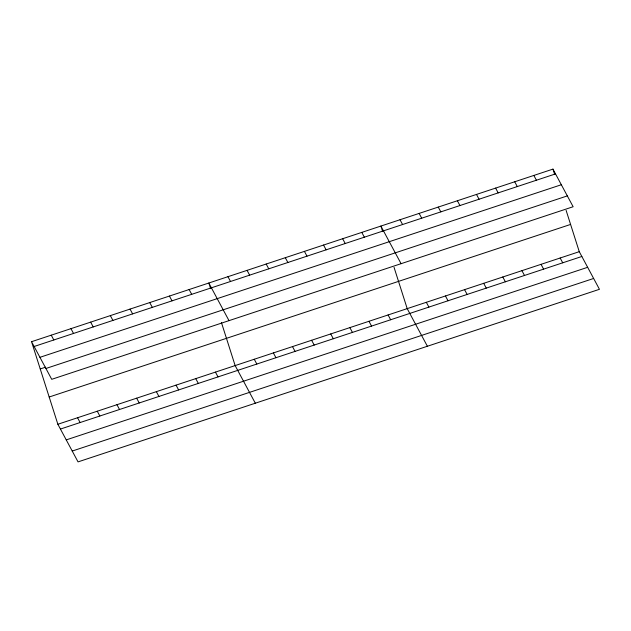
<?xml version="1.0" encoding="UTF-8"?>
<svg xmlns="http://www.w3.org/2000/svg" width="631" height="631" viewBox="0 0 631 631"><rect width="100%" height="100%" fill="white"/><g stroke="black" fill="none" stroke-linecap="round" stroke-linejoin="round"><path stroke-width="0.95" d="M31.55 341.694L552.961 169.116L573.137 206.739L51.726 379.318L31.55 341.694L57.863 424.261L78.039 461.884L599.45 289.306L579.274 251.682L566.117 210.399M34.121 346.49L555.532 173.904M39.927 357.32L561.345 184.741M40.234 368.946L45.606 367.163M45.913 368.488L567.324 195.902M49.179 397.017L570.59 224.431M57.863 424.261L579.274 251.682M60.434 429.056L581.845 256.478M66.239 439.894L587.658 267.307M72.226 451.055L593.645 278.468M533.842 175.442L536.413 180.237M560.154 258.008L562.726 262.804M514.722 181.767L517.294 186.563M541.043 264.334L543.606 269.129M495.611 188.101L498.174 192.889M521.924 270.667L524.495 275.463M476.492 194.427L479.063 199.222M502.804 276.993L505.376 281.789M457.372 200.753L459.944 205.548M483.685 283.319L486.256 288.115M438.253 207.078L440.824 211.874M464.566 289.653L467.137 294.44M419.134 213.412L421.705 218.2M445.447 295.978L448.018 300.774M400.015 219.738L402.586 224.533M426.327 302.304L428.899 307.1M401.071 263.687L380.895 226.064L382.631 231.514M427.384 346.253L407.208 308.63L394.052 267.347M361.776 232.397L364.347 237.185M388.089 314.964L390.66 319.759M342.657 238.723L345.228 243.519M368.977 321.289L371.541 326.085M323.545 245.049L326.109 249.844M349.858 327.615L352.429 332.411M304.426 251.375L306.997 256.17M330.739 333.949L333.31 338.737M285.307 257.708L287.878 262.496M311.619 340.275L314.191 345.07M266.187 264.034L268.759 268.83M292.5 346.6L295.071 351.396M247.068 270.36L249.639 275.155M273.381 352.926L275.952 357.722M227.949 276.693L230.52 281.481M254.261 359.26L256.833 364.055M229.006 320.643L208.829 283.019L210.565 288.47M255.318 403.209L235.142 365.586L221.394 322.433M189.134 289.534L191.706 294.33M215.447 372.109L218.018 376.896M169.431 296.057L172.003 300.853M195.752 378.624L198.315 383.419M149.736 302.58L152.308 307.368M176.049 385.147L178.62 389.942M130.041 309.095L132.613 313.891M156.354 391.662L158.925 396.457M110.338 315.618L112.91 320.414M136.651 398.185L139.222 402.98M90.643 322.133L93.214 326.929M116.956 404.708L119.527 409.495M70.948 328.656L73.519 333.452M97.261 411.223L99.832 416.018M51.245 335.179L53.816 339.967M77.558 417.746L80.129 422.541M552.961 169.116L554.696 174.566"/></g></svg>
